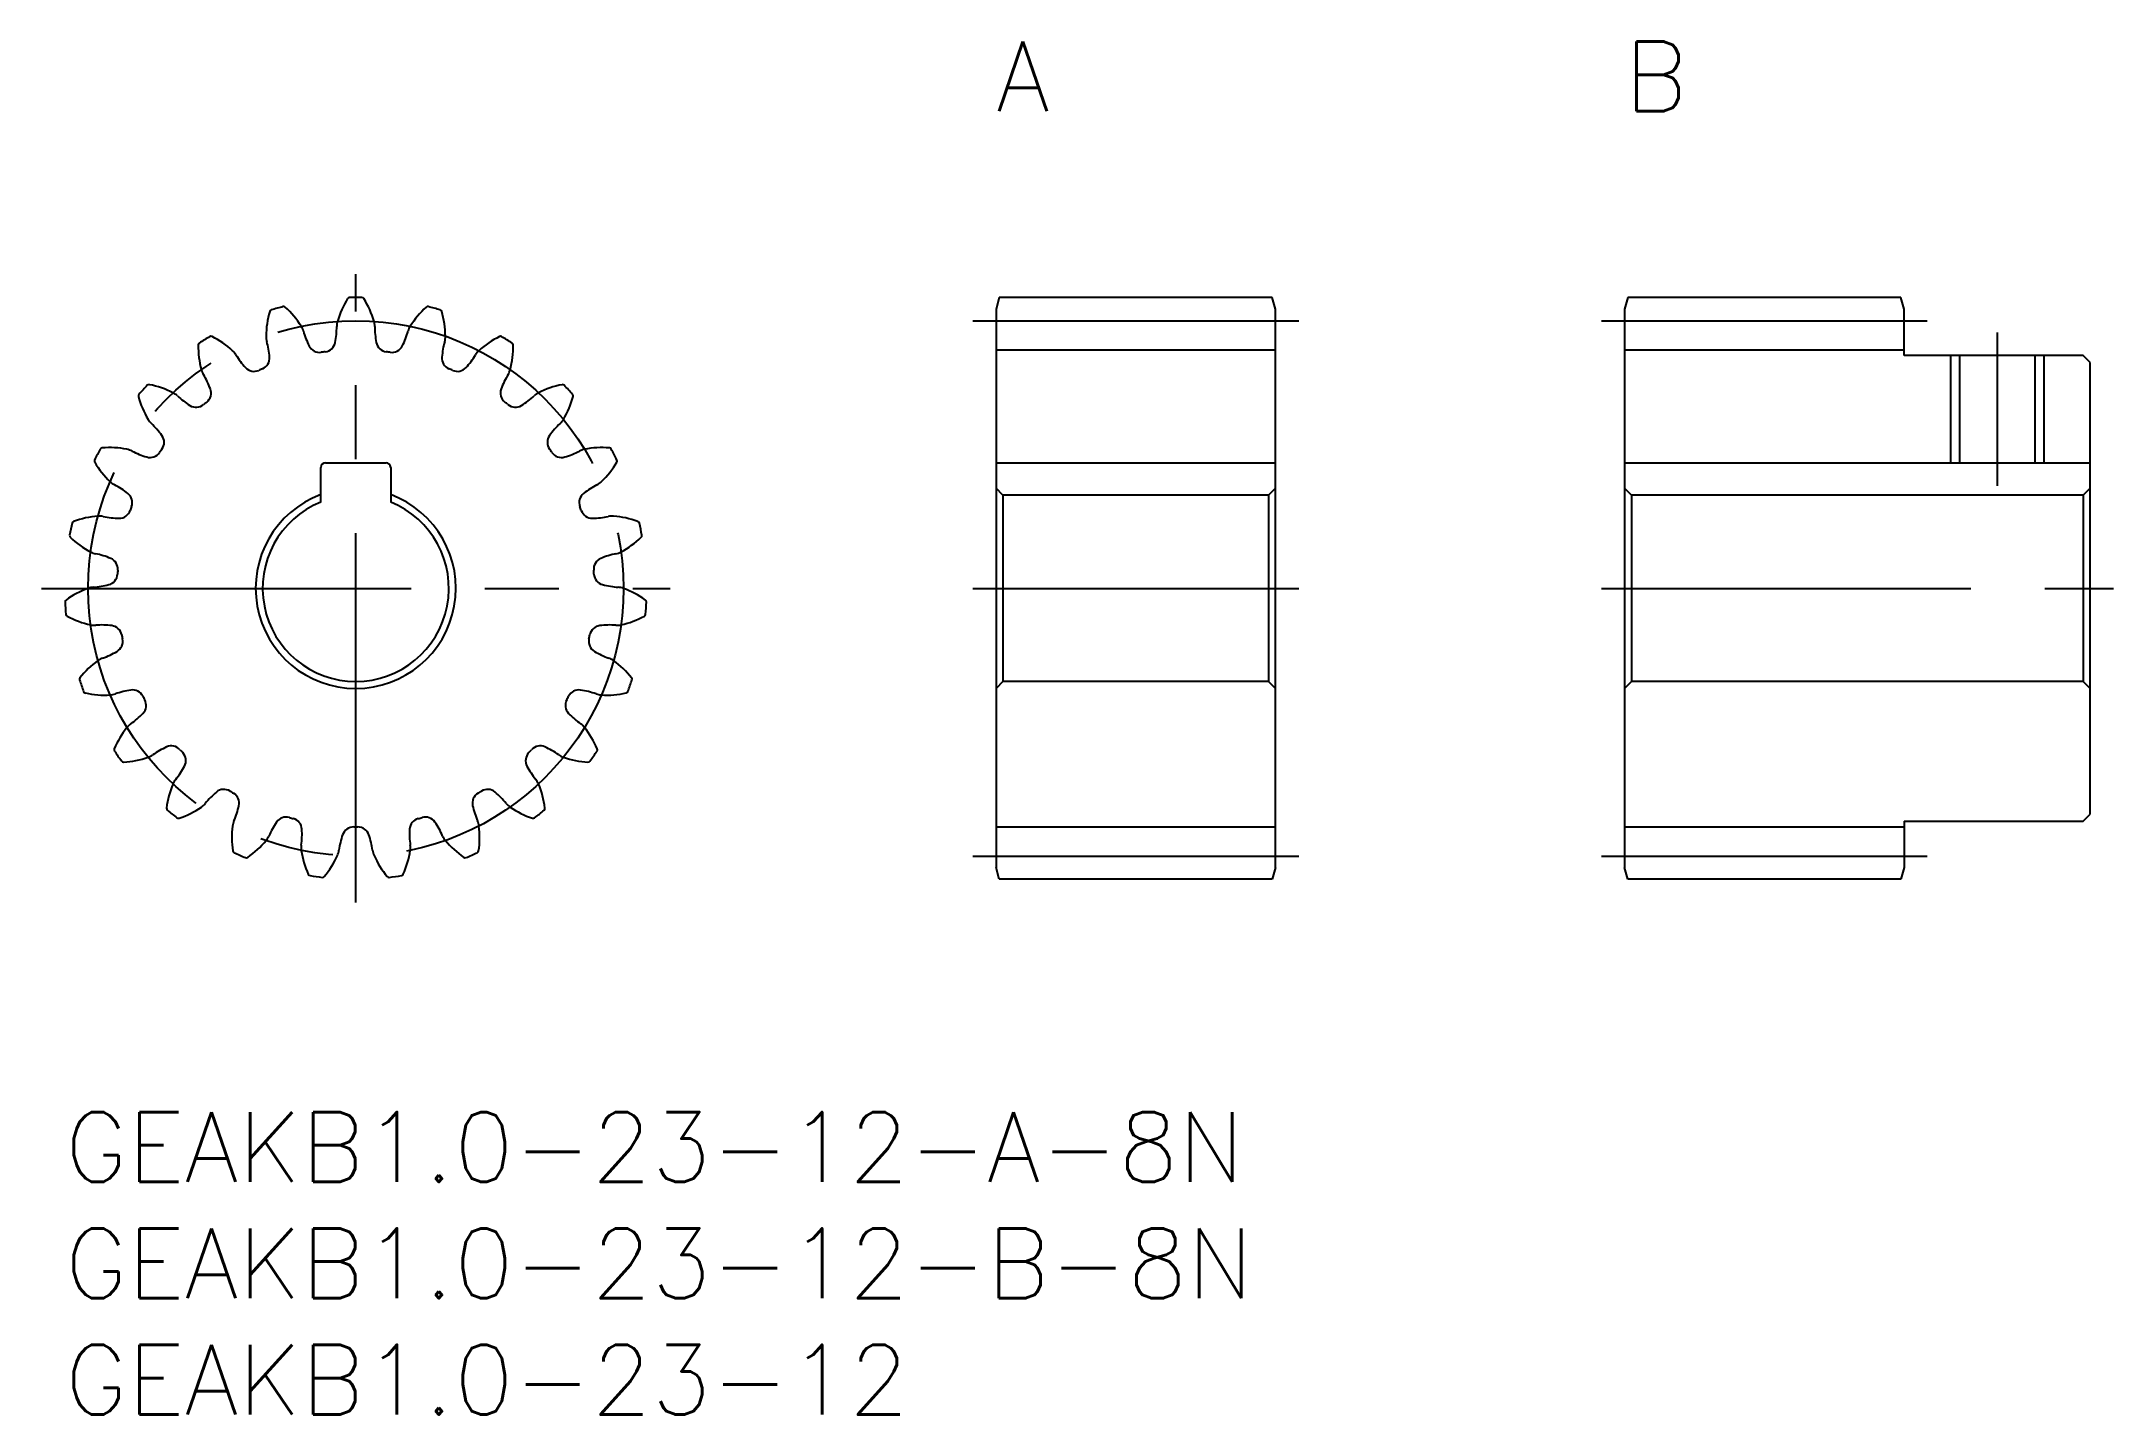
# Model space of a CAD drawing. Extents: x -1 to 88, y -13 to 46.
import ezdxf

# ---------------------------------------------------------------- set-up
doc = ezdxf.new("R2010")
doc.units = 0
doc.header["$LTSCALE"] = 0.5
doc.linetypes.add('CENTER', pattern=[50.8, 31.75, -6.35, 6.35, -6.35])
for name, color, linetype in [('MSM_CENTER', 1, 'CENTER'), ('MSM_CONTINUOUS', 7, 'CONTINUOUS'), ('MSM_NARROW', 5, 'CONTINUOUS'), ('MSM_PART_NUMBER', 7, 'CONTINUOUS')]:
    doc.layers.add(name, color=color, linetype=linetype)
doc.styles.get("Standard").update_dxf_attribs({"font": 'txt.shx', "height": 1, "bigfont": 'bigfont.shx'})

# ---------------------------------------------------------------- blocks, each defined once
blk = doc.blocks.new('*U3')
at = {"layer": 'MSM_PART_NUMBER'}
blk.add_text('GEAKB1.0-23-12-B-8N', height=3, dxfattribs=at).set_placement((0, -8))
blk = doc.blocks.new('*U4')
at = {"layer": 'MSM_PART_NUMBER'}
blk.add_text('GEAKB1.0-23-12-A-8N', height=3, dxfattribs=at).set_placement((0, -3))
blk = doc.blocks.new('*U5')
at = {"layer": 'MSM_PART_NUMBER'}
blk.add_text('A', height=3, dxfattribs=at).set_placement((40, 43))
blk = doc.blocks.new('*U6')
at = {"layer": 'MSM_PART_NUMBER'}
blk.add_text('B', height=3, dxfattribs=at).set_placement((67, 43))
blk = doc.blocks.new('*U7')
at = {"layer": 'MSM_PART_NUMBER'}
blk.add_text('GEAKB1.0-23-12', height=3, dxfattribs=at).set_placement((0, -13))

msp = doc.modelspace()

# ---------------------------------------------------------------- linework, layer by layer
at = {"layer": 'MSM_CENTER'}
for p, q in [((12.5, 9), (12.5, 36)), ((39, 34), (53, 34)), ((66, 34), (80, 34)), ((83, 33.5), (83, 26.9)), ((-1, 22.5), (26, 22.5)), ((39, 22.5), (53, 22.5)), ((66, 22.5), (88, 22.5)), ((39, 11), (53, 11)), ((66, 11), (80, 11))]:
    msp.add_line(p, q, dxfattribs=at)
msp.add_circle((12.5, 22.5), 11.5, dxfattribs=at)
at = {"layer": 'MSM_CONTINUOUS'}
for p, q in [((40.134, 35), (40, 34.5)), ((51.866, 35), (40.134, 35)), ((52, 34.5), (51.866, 35)), ((67.134, 35), (67, 34.5)), ((78.866, 35), (67.134, 35)), ((79, 34.5), (78.866, 35)), ((40, 34.5), (40, 10.5)), ((52, 10.5), (52, 34.5)), ((67, 34.5), (67, 10.5)), ((79, 32.5), (79, 34.5)), ((40, 32.75), (52, 32.75)), ((67, 32.75), (79, 32.75)), ((86.7, 32.5), (79, 32.5)), ((81.379, 32.5), (81.379, 27.9)), ((84.621, 32.5), (84.621, 27.9)), ((87, 32.2), (86.7, 32.5)), ((87, 12.8), (87, 32.2)), ((11, 26.208), (11, 27.7)), ((11.2, 27.9), (13.8, 27.9)), ((14, 27.7), (14, 26.208)), ((40, 27.9), (52, 27.9)), ((67, 27.9), (87, 27.9)), ((40.3, 26.5), (40, 26.8)), ((52, 26.8), (51.7, 26.5)), ((67.3, 26.5), (67, 26.8)), ((87, 26.8), (86.7, 26.5)), ((40.3, 26.5), (40.3, 18.5)), ((51.7, 26.5), (40.3, 26.5)), ((51.7, 26.5), (51.7, 18.5)), ((67.3, 26.5), (67.3, 18.5)), ((86.7, 26.5), (67.3, 26.5)), ((86.7, 26.5), (86.7, 18.5)), ((40.3, 18.5), (40, 18.2)), ((51.7, 18.5), (40.3, 18.5)), ((52, 18.2), (51.7, 18.5)), ((67.3, 18.5), (67, 18.2)), ((86.7, 18.5), (67.3, 18.5)), ((87, 18.2), (86.7, 18.5)), ((79, 12.5), (86.7, 12.5)), ((79, 12.5), (79, 10.5)), ((86.7, 12.5), (87, 12.8)), ((40, 12.25), (52, 12.25)), ((67, 12.25), (79, 12.25)), ((40.134, 10), (40, 10.5)), ((51.866, 10), (40.134, 10)), ((52, 10.5), (51.866, 10)), ((67.134, 10), (67, 10.5)), ((78.866, 10), (67.134, 10)), ((79, 10.5), (78.866, 10))]:
    msp.add_line(p, q, dxfattribs=at)
for centre, radius, start, end in [((15.398, 32.911), 3.833, 147.8576, 163.91304), ((12.237, 34.897), 0.1, 91.21383, 147.85759), ((12.5, 22.5), 12.5, 88.78617, 91.21383), ((12.763, 34.897), 0.1, 32.14243, 88.78616), ((9.602, 32.911), 3.833, 16.08696, 32.1424), ((12.482, 33.307), 3.833, 163.50978, 179.56522), ((8.902, 34.367), 0.1, 106.866, 163.50977), ((12.5, 22.5), 12.5, 104.43834, 106.866), ((9.408, 34.508), 0.1, 47.79461, 104.43834), ((6.9, 31.743), 3.833, 31.73913, 47.79457), ((12.5, 33.747), 0.817, 163.91295, 180.02447), ((12.5, 33.747), 0.817, 359.97553, 16.08705), ((18.1, 31.743), 3.833, 132.20543, 148.26087), ((15.592, 34.508), 0.1, 75.56166, 132.20542), ((12.5, 22.5), 12.5, 73.134, 75.56166), ((16.098, 34.367), 0.1, 16.49022, 73.134), ((12.518, 33.307), 3.833, 0.43478, 16.49022), ((5.834, 32.956), 0.1, 122.51818, 179.16194), ((9.567, 32.901), 3.833, 179.16195, 195.21739), ((12.5, 22.5), 12.5, 120.09052, 122.51818), ((6.283, 33.229), 0.1, 63.44678, 120.09052), ((4.614, 29.889), 3.833, 47.3913, 63.44675), ((9.466, 33.33), 0.817, 179.56512, 195.67664), ((5.272, 32.153), 3.538, 4.58865, 15.67673), ((9.466, 33.33), 0.817, 15.6277, 31.73922), ((13.66, 34.503), 3.538, 195.62762, 206.7157), ((11.127, 33.162), 0.5, 277.3392, 348.93648), ((8.145, 33.745), 3.538, 348.93648, 0.02455), ((16.855, 33.745), 3.538, 179.97545, 191.06352), ((13.873, 33.162), 0.5, 191.06352, 262.6608), ((11.34, 34.503), 3.538, 333.2843, 344.37238), ((15.534, 33.33), 0.817, 148.26078, 164.3723), ((19.728, 32.153), 3.538, 164.32327, 175.41135), ((15.534, 33.33), 0.817, 344.32336, 0.43488), ((20.386, 29.889), 3.833, 116.55325, 132.6087), ((18.717, 33.229), 0.1, 59.90948, 116.55325), ((12.5, 22.5), 12.5, 57.48182, 59.90948), ((15.433, 32.901), 3.833, 344.78261, 0.83805), ((19.166, 32.956), 0.1, 0.83805, 57.48182), ((6.656, 32.11), 0.817, 31.27988, 47.3914), ((10.378, 34.371), 3.538, 211.27979, 222.36787), ((8.301, 32.396), 0.5, 292.99138, 4.58866), ((10.946, 33.137), 0.5, 206.71569, 278.31297), ((12.5, 22.5), 10.25, 97.3392, 98.31297), ((12.5, 22.5), 10.25, 81.68703, 82.6608), ((14.054, 33.137), 0.5, 261.68704, 333.28431), ((16.699, 32.396), 0.5, 175.41134, 247.0086), ((14.622, 34.371), 3.538, 317.63213, 328.72021), ((18.344, 32.11), 0.817, 132.6086, 148.72012), ((12.5, 22.5), 12.5, 135.74269, 138.17035), ((3.619, 31.154), 0.1, 79.09892, 135.74269), ((2.913, 27.488), 3.833, 63.04348, 79.09892), ((6.656, 32.11), 0.817, 195.2173, 211.32882), ((2.936, 29.845), 3.538, 20.24082, 31.3289), ((8.134, 32.323), 0.5, 222.36787, 293.96514), ((12.5, 22.5), 10.25, 112.99138, 113.96514), ((12.5, 22.5), 10.25, 66.03486, 67.00862), ((16.866, 32.323), 0.5, 246.03487, 317.63213), ((22.064, 29.845), 3.538, 148.6711, 159.75918), ((18.344, 32.11), 0.817, 328.67118, 344.7827), ((22.087, 27.488), 3.833, 100.90108, 116.95652), ((21.381, 31.154), 0.1, 44.25731, 100.90107), ((12.5, 22.5), 12.5, 41.82965, 44.25731), ((3.26, 30.77), 0.1, 138.17035, 194.81412), ((6.87, 31.724), 3.833, 194.81412, 210.86956), ((4.28, 30.177), 0.817, 46.93205, 63.04357), ((7.254, 33.358), 3.538, 226.93197, 238.02005), ((5.645, 30.781), 0.5, 238.02004, 309.61732), ((12.5, 22.5), 10.25, 128.64355, 129.61732), ((5.787, 30.896), 0.5, 308.64356, 20.24083), ((19.213, 30.896), 0.5, 159.75917, 231.35645), ((12.5, 22.5), 10.25, 50.38268, 51.35645), ((19.355, 30.781), 0.5, 230.38269, 301.97996), ((17.746, 33.358), 3.538, 301.97995, 313.06803), ((20.72, 30.177), 0.817, 116.95643, 133.06795), ((18.13, 31.724), 3.833, 329.13044, 345.18588), ((21.74, 30.77), 0.1, 345.18588, 41.82965), ((4.28, 30.177), 0.817, 210.86947, 226.98099), ((1.309, 26.992), 3.538, 35.893, 46.98107), ((23.691, 26.992), 3.538, 133.01893, 144.107), ((20.72, 30.177), 0.817, 313.01901, 329.13053), ((12.5, 22.5), 12.5, 151.39486, 153.82253), ((1.614, 28.437), 0.1, 94.75109, 151.39486), ((1.923, 24.716), 3.833, 78.69565, 94.75109), ((12.5, 22.5), 10.25, 144.29573, 145.26949), ((3.771, 28.774), 0.5, 324.29573, 35.893), ((21.229, 28.774), 0.5, 144.107, 215.70427), ((12.5, 22.5), 10.25, 34.73051, 35.70427), ((23.077, 24.716), 3.833, 85.24891, 101.30435), ((23.386, 28.437), 0.1, 28.60514, 85.2489), ((12.5, 22.5), 12.5, 26.17747, 28.60514), ((1.372, 27.97), 0.1, 153.82253, 210.46629), ((4.59, 29.863), 3.833, 210.4663, 226.52174), ((2.514, 27.674), 0.817, 62.58422, 78.69575), ((4.519, 31.54), 3.538, 242.58414, 253.67222), ((3.665, 28.624), 0.5, 253.67221, 325.26949), ((11.2, 27.7), 0.2, 90, 180), ((13.8, 27.7), 0.2, 0, 90), ((21.335, 28.624), 0.5, 214.73052, 286.32779), ((20.481, 31.54), 3.538, 286.32778, 297.41586), ((22.486, 27.674), 0.817, 101.30425, 117.41578), ((20.41, 29.863), 3.833, 313.47826, 329.5337), ((23.628, 27.97), 0.1, 329.5337, 26.17747), ((2.514, 27.674), 0.817, 226.52165, 242.63317), ((0.512, 23.806), 3.538, 51.54517, 62.63325), ((24.488, 23.806), 3.538, 117.36675, 128.45483), ((22.486, 27.674), 0.817, 297.36683, 313.47835), ((2.34, 26.014), 0.5, 269.32439, 340.92167), ((2.402, 26.186), 0.5, 339.94791, 51.54518), ((12.5, 22.5), 10.25, 159.9479, 160.92167), ((12.5, 22.5), 4.3, 110.41621, 69.58379), ((12.5, 22.5), 4, 112.02431, 67.97569), ((22.598, 26.186), 0.5, 128.45482, 200.05212), ((12.5, 22.5), 10.25, 19.07833, 20.0521), ((22.66, 26.014), 0.5, 199.07834, 270.67561), ((12.5, 22.5), 12.5, 167.04704, 169.4747), ((0.416, 25.279), 0.1, 110.40327, 167.04704), ((1.717, 21.78), 3.833, 94.34783, 110.40327), ((1.488, 24.788), 0.817, 78.2364, 94.34792), ((2.376, 29.052), 3.538, 258.23632, 269.32439), ((22.624, 29.052), 3.538, 270.67561, 281.76368), ((23.512, 24.788), 0.817, 85.65208, 101.7636), ((23.283, 21.78), 3.833, 69.59673, 85.65217), ((24.584, 25.279), 0.1, 12.95296, 69.59672), ((12.5, 22.5), 12.5, 10.5253, 12.95296), ((0.309, 24.765), 0.1, 169.4747, 226.11847), ((2.896, 27.456), 3.833, 226.11847, 242.17391), ((1.488, 24.788), 0.817, 242.17382, 258.28534), ((23.512, 24.788), 0.817, 281.71466, 297.82618), ((22.104, 27.456), 3.833, 297.82609, 313.88153), ((24.691, 24.765), 0.1, 313.88153, 10.5253), ((0.604, 20.524), 3.538, 67.19734, 78.28542), ((1.782, 23.325), 0.5, 355.60008, 67.19735), ((12.5, 22.5), 10.25, 175.60007, 176.57384), ((23.218, 23.325), 0.5, 112.80265, 184.3999), ((12.5, 22.5), 10.25, 3.42616, 4.39993), ((24.396, 20.524), 3.538, 101.71458, 112.80266), ((2.311, 18.898), 3.833, 110, 126.05544), ((1.279, 21.732), 0.817, 93.88857, 110.00009), ((0.984, 26.078), 3.538, 273.88849, 284.97657), ((1.769, 23.142), 0.5, 284.97656, 356.57384), ((23.231, 23.142), 0.5, 183.42617, 255.02344), ((24.016, 26.078), 3.538, 255.02343, 266.11151), ((23.721, 21.732), 0.817, 69.99991, 86.11143), ((22.689, 18.898), 3.833, 53.94456, 70), ((0.114, 21.916), 0.1, 126.05548, 182.69921), ((12.5, 22.5), 12.5, 182.69921, 185.12687), ((0.15, 21.392), 0.1, 185.12687, 241.77065), ((24.85, 21.392), 0.1, 298.22935, 354.87313), ((24.886, 21.916), 0.1, 357.30079, 53.94455), ((12.5, 22.5), 12.5, 354.87313, 357.30079), ((1.915, 24.681), 3.833, 241.77065, 257.82609), ((1.279, 21.732), 0.817, 257.82599, 273.93751), ((1.578, 17.388), 3.538, 82.84952, 93.9376), ((1.957, 20.402), 0.5, 11.25225, 82.84953), ((12.5, 22.5), 10.25, 191.25225, 192.22601), ((12.5, 22.5), 10.25, 347.77399, 348.74775), ((23.043, 20.402), 0.5, 97.15047, 168.74773), ((23.422, 17.388), 3.538, 86.0624, 97.15048), ((23.721, 21.732), 0.817, 266.06249, 282.17401), ((23.085, 24.681), 3.833, 282.17391, 298.22935), ((0.446, 22.838), 3.538, 289.54066, 300.62874), ((1.994, 20.223), 0.5, 300.62874, 12.22601), ((23.006, 20.223), 0.5, 167.774, 239.37126), ((24.554, 22.838), 3.538, 239.37126, 250.45934), ((3.661, 16.282), 3.833, 125.65217, 141.70762), ((1.903, 18.734), 0.817, 109.54075, 125.65227), ((23.097, 18.734), 0.817, 54.34773, 70.45925), ((21.339, 16.282), 3.833, 38.29238, 54.34783), ((0.731, 18.596), 0.1, 141.70765, 198.35139), ((12.5, 22.5), 12.5, 198.35139, 200.77905), ((0.907, 18.101), 0.1, 200.77905, 257.42282), ((1.72, 21.745), 3.833, 257.42282, 273.47826), ((1.903, 18.734), 0.817, 273.47817, 289.58969), ((3.363, 14.631), 3.538, 98.50169, 109.58977), ((2.914, 17.636), 0.5, 26.90443, 98.5017), ((12.5, 22.5), 10.25, 206.90442, 207.87819), ((12.5, 22.5), 10.25, 332.12181, 333.09558), ((22.086, 17.636), 0.5, 81.4983, 153.09558), ((21.637, 14.631), 3.538, 70.41023, 81.49831), ((23.097, 18.734), 0.817, 250.41031, 266.52183), ((23.28, 21.745), 3.833, 266.52174, 282.57718), ((24.093, 18.101), 0.1, 282.57718, 339.22095), ((12.5, 22.5), 12.5, 339.22095, 341.64861), ((24.269, 18.596), 0.1, 341.64861, 38.29237), ((0.802, 19.573), 3.538, 305.19284, 316.28092), ((2.998, 17.473), 0.5, 316.28091, 27.87821), ((22.002, 17.473), 0.5, 152.12182, 223.71909), ((24.198, 19.573), 3.538, 223.71908, 234.80716), ((5.666, 14.128), 3.833, 141.30435, 157.35979), ((3.312, 16.014), 0.817, 125.19292, 141.30444), ((21.688, 16.014), 0.817, 38.69556, 54.80708), ((19.334, 14.128), 3.833, 22.64021, 38.69565), ((2.22, 15.565), 0.1, 157.35979, 214.00356), ((12.5, 22.5), 12.5, 214.00356, 216.43122), ((2.323, 18.864), 3.833, 273.07499, 289.13043), ((3.312, 16.014), 0.817, 289.13034, 305.24186), ((5.825, 12.457), 3.538, 114.15387, 125.24194), ((4.581, 15.23), 0.5, 42.5566, 114.15387), ((12.5, 22.5), 10.25, 222.5566, 223.53036), ((4.706, 15.096), 0.5, 331.93308, 43.53034), ((20.294, 15.096), 0.5, 136.46965, 208.06692), ((12.5, 22.5), 10.25, 316.46964, 317.4434), ((20.419, 15.23), 0.5, 65.84613, 137.4434), ((19.175, 12.457), 3.538, 54.75806, 65.84613), ((21.688, 16.014), 0.817, 234.75814, 250.86966), ((22.677, 18.864), 3.833, 250.86957, 266.92501), ((12.5, 22.5), 12.5, 323.56878, 325.99644), ((22.78, 15.565), 0.1, 325.99644, 22.64019), ((2.523, 15.136), 0.1, 216.43122, 273.07499), ((5.402, 13.776), 0.817, 140.84509, 156.95661), ((2.025, 16.526), 3.538, 320.84501, 331.93309), ((22.975, 16.526), 3.538, 208.06691, 219.15499), ((19.598, 13.776), 0.817, 23.04339, 39.15491), ((22.477, 15.136), 0.1, 266.92501, 323.56878), ((8.178, 12.595), 3.833, 156.95652, 173.01196), ((8.782, 11.029), 3.538, 129.80604, 140.89412), ((6.837, 13.363), 0.5, 58.20877, 129.80605), ((12.5, 22.5), 10.25, 238.20877, 239.18253), ((6.993, 13.268), 0.5, 347.58526, 59.18256), ((18.007, 13.268), 0.5, 120.81747, 192.41474), ((12.5, 22.5), 10.25, 300.81746, 301.79123), ((18.163, 13.363), 0.5, 50.19395, 121.79123), ((16.218, 11.029), 3.538, 39.10588, 50.19396), ((16.822, 12.595), 3.833, 6.98804, 23.04348), ((4.473, 13.049), 0.1, 173.012, 229.65573), ((12.5, 22.5), 12.5, 229.65573, 232.0834), ((4.88, 12.718), 0.1, 232.0834, 288.72717), ((3.681, 16.253), 3.833, 288.72717, 304.78261), ((5.402, 13.776), 0.817, 304.78252, 320.89404), ((8.019, 12.184), 0.817, 156.49727, 172.60879), ((4.025, 13.921), 3.538, 336.49719, 347.58526), ((9.512, 12.174), 0.5, 73.86095, 145.45822), ((12.5, 22.5), 10.25, 253.86094, 254.83471), ((9.688, 12.124), 0.5, 3.23743, 74.83471), ((15.312, 12.124), 0.5, 105.1653, 176.76257), ((12.5, 22.5), 10.25, 285.16529, 286.13906), ((15.488, 12.174), 0.5, 34.54178, 106.13906), ((20.975, 13.921), 3.538, 192.41474, 203.50281), ((16.981, 12.184), 0.817, 7.39121, 23.50273), ((19.598, 13.776), 0.817, 219.10596, 235.21748), ((21.319, 16.253), 3.833, 235.21739, 251.27283), ((20.12, 12.718), 0.1, 251.27287, 307.9166), ((12.5, 22.5), 12.5, 307.9166, 310.34427), ((20.527, 13.049), 0.1, 310.34427, 6.98802), ((11.011, 11.796), 3.833, 172.6087, 188.66414), ((5.694, 14.106), 3.833, 304.37934, 320.43478), ((8.019, 12.184), 0.817, 320.43469, 336.54621), ((12.015, 10.451), 3.538, 145.45821, 156.54629), ((6.654, 11.953), 3.538, 352.14936, 3.23744), ((15.283, 10.767), 3.538, 161.11039, 172.19847), ((12.409, 11.75), 0.5, 89.51312, 161.1104), ((12.5, 22.5), 10.25, 269.51312, 270.48688), ((12.591, 11.75), 0.5, 18.8896, 90.48688), ((9.717, 10.767), 3.538, 7.80153, 18.88961), ((18.346, 11.953), 3.538, 176.76256, 187.85064), ((12.985, 10.451), 3.538, 23.45371, 34.54179), ((16.981, 12.184), 0.817, 203.45379, 219.56531), ((19.306, 14.106), 3.833, 219.56522, 235.62066), ((13.989, 11.796), 3.833, 351.33586, 7.3913), ((7.32, 11.234), 0.1, 188.66414, 245.30791), ((12.5, 22.5), 12.5, 245.30791, 247.73557), ((7.802, 11.024), 0.1, 247.73557, 304.37933), ((10.969, 11.358), 0.817, 172.14944, 188.26096), ((13.954, 11.791), 3.833, 188.26087, 204.31631), ((8.211, 12.581), 3.833, 320.03152, 336.08696), ((10.969, 11.358), 0.817, 336.08686, 352.19838), ((14.031, 11.358), 0.817, 187.80162, 203.91314), ((16.789, 12.581), 3.833, 203.91304, 219.96848), ((11.046, 11.791), 3.833, 335.68369, 351.73913), ((14.031, 11.358), 0.817, 351.73904, 7.85056), ((17.198, 11.024), 0.1, 235.62069, 292.26443), ((12.5, 22.5), 12.5, 292.26443, 294.69209), ((17.68, 11.234), 0.1, 294.69209, 351.33585), ((10.552, 10.254), 0.1, 204.31634, 260.96008), ((12.5, 22.5), 12.5, 260.96008, 263.38774), ((11.072, 10.182), 0.1, 263.38774, 320.03151), ((13.928, 10.182), 0.1, 219.96848, 276.61226), ((12.5, 22.5), 12.5, 276.61226, 279.03992), ((14.448, 10.254), 0.1, 279.03992, 335.68368)]:
    msp.add_arc(centre, radius, start, end, dxfattribs=at)
at = {"layer": 'MSM_NARROW'}
for p, q in [((81, 32.5), (81, 27.9)), ((85, 32.5), (85, 27.9))]:
    msp.add_line(p, q, dxfattribs=at)

# ---------------------------------------------------------------- block references
at = {"layer": 'MSM_CONTINUOUS'}
for name in ['*U5', '*U6', '*U4', '*U3', '*U7']:
    msp.add_blockref(name, (0, 0), dxfattribs=at)

doc.saveas('drawing.dxf')
